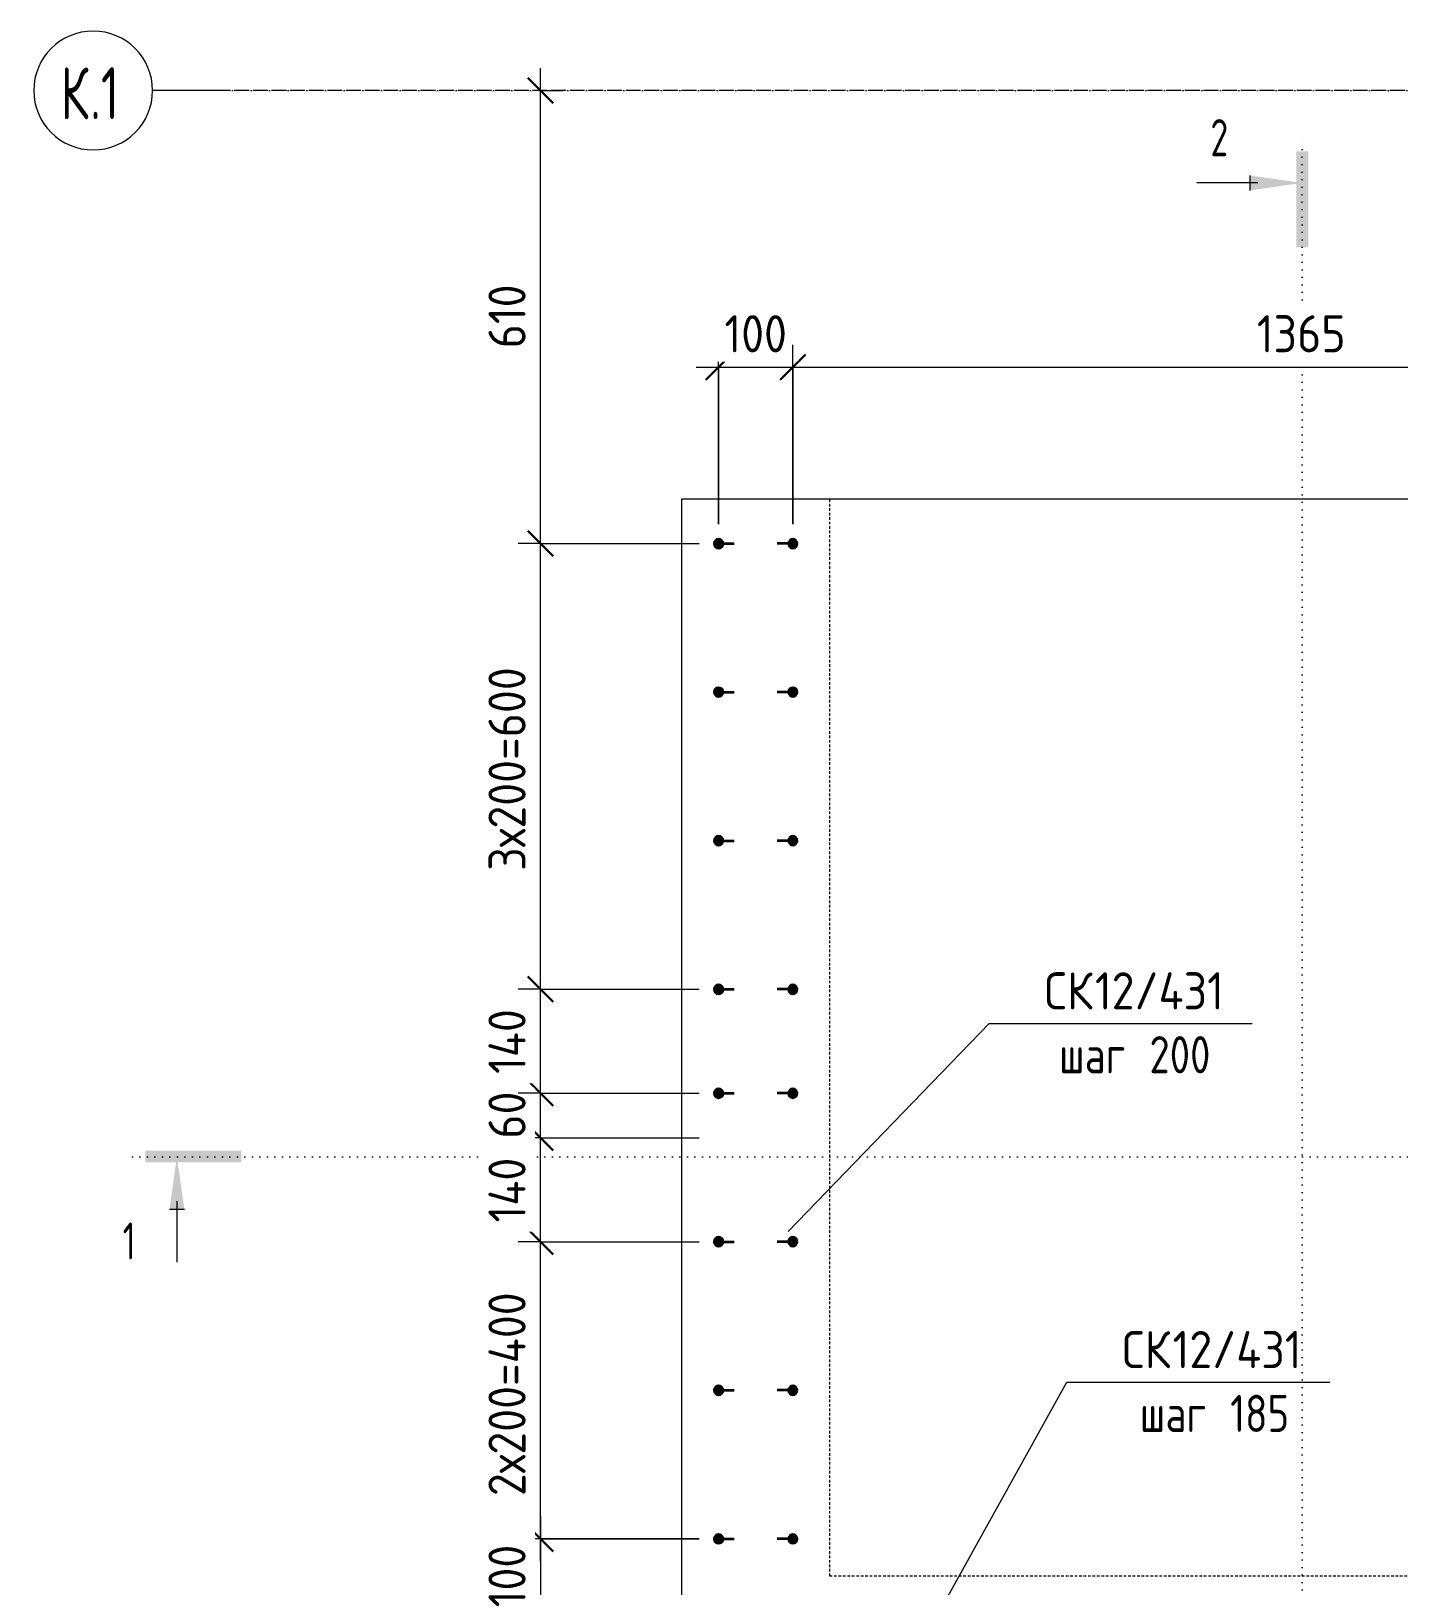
# Model space of a CAD drawing. Header units: millimetres. Extents: x 40349 to 61836, y -34600 to -479.
# Drawn here: x 56397 to 58239, y -33078 to -30985 of the extents above; entities that cross this region are included whole.
import ezdxf

# ---------------------------------------------------------------- set-up
doc = ezdxf.new("R2010")
doc.units = ezdxf.units.MM
for name, pattern in [('01 Штриховая _4 мм_', [6, 3.5, -2.5]), ('02 Штрихпунктирная _20 мм_', [25, 20, -2.5, 0, -2.5]), ('04 Пунктир 10мм', [10, 0, -10])]:
    doc.linetypes.add(name, pattern=pattern)
for name, color, linetype, lineweight in [('AA_Dim', 7, 'Continuous', 9), ('AA_Dim-20', 7, 'Continuous', 9), ('AA_Linii', 7, 'Continuous', 9), ('AA_Razrez', 7, 'Continuous', 9), ('AA_Vinoska', 7, 'Continuous', 9), ('AF_Stena_Опалубка', 253, 'Continuous', 20), ('KR_Armatura', 7, 'Continuous', 20), ('KR_Armatura_Tonkie', 7, 'Continuous', 20), ('KR_Fundament', 7, 'Continuous', 20), ('Оси', 7, 'Continuous', 9)]:
    doc.layers.add(name, color=color, linetype=linetype, lineweight=lineweight)
doc.styles.add('ISOCPEUR', font='isocpeur.TTF', dxfattribs={"width": 0.9, "height": 50})
doc.styles.add('ISOCPEUR_1', font='isocpeur.TTF', dxfattribs={"width": 0.8, "height": 50})
doc.styles.add('ISOCPEUR_2', font='isocpeur.TTF', dxfattribs={"width": 0.7, "height": 70})
doc.styles.add('ISOCPEUR_4', font='isocpeur.TTF', dxfattribs={"width": 0.7, "height": 50})
doc.dimstyles.new('01_Точн_3_знака__непрозр__1', dxfattribs={"dimscale": 304.8, "dimtxt": 50.137748, "dimasz": 0.111549, "dimexe": 0.098425, "dimexo": 0.065617, "dimgap": 0.016404, "dimtad": 1, "dimdec": 3, "dimrnd": 0.001, "dimdsep": 46, "dimtxsty": 'ISOCPEUR', "dimblk1": 'OBLIQUE', "dimblk2": 'OBLIQUE', "dimsah": 1, "dimcen": 0.09, "dimdle": 0.098425, "dimazin": 0, "dimtfac": 1, "dimtdec": 4, "dimtix": 1, "dimtmove": 0, "dimatfit": 3, "dimfxl": 1, "dimtvp": 1, "dimtfill": 1, "dimtolj": 1, "dimtzin": 0, "dimlwd": 18, "dimlwe": 18, "dimarcsym": 2})

# ---------------------------------------------------------------- blocks, each defined once
blk = doc.blocks.new('351_Ряд стержней П переменный шаг _НесАрм_РабПлоск_ - Тип 1-3822622-ФП_Вып')
at = {"layer": 'KR_Armatura_Tonkie', "lineweight": 35}
for points in [[(-6, 664), (-4.4, 664.2), (-3, 664.8), (-1.8, 665.8), (-0.8, 667), (-0.2, 668.4), (0, 670), (-0.5, 672.3), (-0.8, 673), (-1.8, 674.2), (-3, 675.2), (-4.4, 675.8), (-6, 676), (-7.6, 675.8), (-9, 675.2), (-10.2, 674.2), (-11.5, 672.3), (-11.8, 671.6), (-12, 670), (-11.8, 668.4), (-11.2, 667), (-10.2, 665.8), (-9, 664.8), (-7.2, 664.2)], [(94, 664), (95.6, 664.2), (97, 664.8), (98.2, 665.8), (99.2, 667), (99.8, 668.4), (100, 670), (99.5, 672.3), (99.2, 673), (98.2, 674.2), (97, 675.2), (95.6, 675.8), (94, 676), (92.4, 675.8), (91, 675.2), (89.8, 674.2), (88.5, 672.3), (88.2, 671.6), (88, 670), (88.2, 668.4), (88.8, 667), (89.8, 665.8), (91, 664.8), (92.4, 664.2)], [(-6, 464), (-4.4, 464.2), (-3, 464.8), (-1.8, 465.8), (-0.8, 467), (-0.2, 468.4), (0, 470), (-0.2, 471.6), (-0.8, 473), (-1.8, 474.2), (-3, 475.2), (-4.4, 475.8), (-6, 476), (-7.6, 475.8), (-9, 475.2), (-10.2, 474.2), (-11.2, 473), (-11.8, 471.6), (-12, 470), (-11.8, 468.4), (-11.2, 467), (-10.2, 465.8), (-9, 464.8), (-7.2, 464.2)], [(94, 464), (95.6, 464.2), (97, 464.8), (98.2, 465.8), (99.2, 467), (99.8, 468.4), (100, 470), (99.8, 471.6), (99.2, 473), (98.2, 474.2), (97, 475.2), (95.6, 475.8), (94, 476), (92.4, 475.8), (91, 475.2), (89.8, 474.2), (88.8, 473), (88.2, 471.6), (88, 470), (88.4, 467.9), (88.8, 467), (89.8, 465.8), (91, 464.8), (92.4, 464.2)], [(-6, 264), (-4.4, 264.2), (-3, 264.8), (-1.8, 265.8), (-0.8, 267), (-0.2, 268.4), (0, 270), (-0.2, 271.6), (-0.8, 273), (-1.8, 274.2), (-3, 275.2), (-4.4, 275.8), (-6, 276), (-7.6, 275.8), (-9, 275.2), (-10.2, 274.2), (-11.2, 273), (-11.8, 271.6), (-12, 270), (-11.8, 268.4), (-11.2, 267), (-10.2, 265.8), (-9, 264.8), (-7.2, 264.2)], [(94, 264), (95.6, 264.2), (97, 264.8), (98.2, 265.8), (99.2, 267), (99.8, 268.4), (100, 270), (99.8, 271.6), (99.2, 273), (98.2, 274.2), (97, 275.2), (95.6, 275.8), (94, 276), (92.4, 275.8), (91, 275.2), (89.8, 274.2), (88.8, 273), (88.2, 271.6), (88, 270), (88.2, 268.4), (88.8, 267), (89.8, 265.8), (91, 264.8), (92.4, 264.2)], [(-6, 64), (-4.4, 64.2), (-3, 64.8), (-1.8, 65.8), (-0.8, 67), (-0.2, 68.4), (0, 70), (-0.2, 71.6), (-0.8, 73), (-1.8, 74.2), (-3, 75.2), (-4.4, 75.8), (-6, 76), (-7.6, 75.8), (-9, 75.2), (-10.2, 74.2), (-11.3, 72.8), (-11.8, 71.6), (-12, 70), (-11.8, 68.4), (-11.2, 67), (-10.2, 65.8), (-9, 64.8), (-7.2, 64.2)], [(94, 64), (95.6, 64.2), (97, 64.8), (98.2, 65.8), (99.2, 67), (99.8, 68.4), (100, 70), (99.8, 71.6), (99.2, 73), (98.2, 74.2), (97, 75.2), (95.6, 75.8), (94, 76), (92.4, 75.8), (91, 75.2), (89.8, 74.2), (88.7, 72.8), (88.2, 71.6), (88, 70), (88.2, 68.4), (88.8, 67), (89.8, 65.8), (91, 64.8), (92.4, 64.2)], [(-6, -76), (-4.4, -75.8), (-3, -75.2), (-1.8, -74.2), (-0.8, -73), (-0.2, -71.6), (0, -70), (-0.2, -68.4), (-0.8, -67), (-1.8, -65.8), (-3, -64.8), (-4.4, -64.2), (-6, -64), (-7.6, -64.2), (-9, -64.8), (-10.2, -65.8), (-11.2, -67), (-11.8, -68.4), (-12, -70), (-11.8, -71.6), (-11.2, -73), (-10.2, -74.2), (-9, -75.2), (-7.2, -75.8)], [(94, -76), (95.6, -75.8), (97, -75.2), (98.2, -74.2), (99.2, -73), (99.8, -71.6), (100, -70), (99.8, -68.4), (99.2, -67), (98.2, -65.8), (97, -64.8), (95.6, -64.2), (94, -64), (92.4, -64.2), (91, -64.8), (89.8, -65.8), (88.8, -67), (88.2, -68.4), (88, -70), (88.2, -71.6), (88.8, -73), (89.8, -74.2), (91, -75.2), (92.4, -75.8)], [(-6, -276), (-4.4, -275.8), (-3, -275.2), (-1.8, -274.2), (-0.8, -273), (-0.2, -271.6), (0, -270), (-0.5, -267.8), (-0.8, -267), (-1.8, -265.8), (-3, -264.8), (-4.4, -264.2), (-6, -264), (-7.6, -264.2), (-9, -264.8), (-10.2, -265.8), (-11.2, -267), (-11.8, -268.4), (-12, -270), (-11.8, -271.6), (-11.2, -273), (-10.2, -274.2), (-9, -275.2), (-7.2, -275.8)], [(94, -276), (95.6, -275.8), (97, -275.2), (98.2, -274.2), (99.2, -273), (99.8, -271.6), (100, -270), (99.5, -267.8), (99.2, -267), (98.2, -265.8), (97, -264.8), (95.6, -264.2), (94, -264), (92.4, -264.2), (91, -264.8), (89.8, -265.8), (88.5, -267.8), (88.2, -268.4), (88, -270), (88.2, -271.6), (88.8, -273), (89.8, -274.2), (91, -275.2), (92.4, -275.8)], [(-6, -476), (-4.4, -475.8), (-3, -475.2), (-1.8, -474.2), (-0.8, -473), (-0.2, -471.6), (0, -470), (-0.2, -468.4), (-0.8, -467), (-1.8, -465.8), (-3, -464.8), (-4.4, -464.2), (-6, -464), (-7.6, -464.2), (-9, -464.8), (-10.2, -465.8), (-11.2, -467), (-11.8, -468.4), (-12, -470), (-11.6, -472.1), (-11.2, -473), (-10.2, -474.2), (-9, -475.2), (-7.6, -475.8)], [(94, -476), (95.6, -475.8), (97, -475.2), (98.2, -474.2), (99.2, -473), (99.8, -471.6), (100, -470), (99.8, -468.4), (99.2, -467), (98.2, -465.8), (97, -464.8), (95.6, -464.2), (94, -464), (92.4, -464.2), (91, -464.8), (89.8, -465.8), (88.8, -467), (88.2, -468.4), (88, -470), (88.4, -472.1), (88.8, -473), (89.8, -474.2), (91, -475.2), (92.4, -475.8)], [(-6, -676), (-4.4, -675.8), (-3, -675.2), (-1.8, -674.2), (-0.8, -673), (-0.2, -671.6), (0, -670), (-0.2, -668.4), (-0.8, -667), (-1.8, -665.8), (-3, -664.8), (-4.4, -664.2), (-6, -664), (-7.6, -664.2), (-9, -664.8), (-10.2, -665.8), (-11.2, -667), (-11.8, -668.4), (-12, -670), (-11.8, -671.6), (-11.2, -673), (-10.2, -674.2), (-9, -675.2), (-7.2, -675.8)], [(94, -676), (95.6, -675.8), (97, -675.2), (98.2, -674.2), (99.2, -673), (99.8, -671.6), (100, -670), (99.8, -668.4), (99.2, -667), (98.2, -665.8), (97, -664.8), (95.6, -664.2), (94, -664), (92.4, -664.2), (91, -664.8), (89.8, -665.8), (88.8, -667), (88.2, -668.4), (88, -670), (88.2, -671.6), (88.8, -673), (89.8, -674.2), (91, -675.2), (92.4, -675.8)]]:
    blk.add_hatch(color=256, dxfattribs=at).paths.add_polyline_path(points)
at = {"layer": 'KR_Armatura'}
for centre in [(-6, 670), (94, 670), (-6, 470), (94, 470), (-6, 270), (94, 270), (-6, 70), (94, 70), (-6, -70), (94, -70), (-6, -270), (94, -270), (-6, -470), (94, -470), (-6, -670), (94, -670)]:
    blk.add_circle(centre, 6, dxfattribs=at)
at = {"layer": 'KR_Armatura_Tonkie', "lineweight": 35}
for p, q in [((0, 670), (15, 670)), ((88, 670), (73, 670)), ((0, 470), (15, 470)), ((88, 470), (73, 470)), ((0, 270), (15, 270)), ((88, 270), (73, 270)), ((0, 70), (15, 70)), ((88, 70), (73, 70)), ((0, -70), (15, -70)), ((88, -70), (73, -70)), ((0, -270), (15, -270)), ((88, -270), (73, -270)), ((0, -470), (15, -470)), ((88, -470), (73, -470)), ((0, -670), (15, -670)), ((88, -670), (73, -670))]:
    blk.add_line(p, q, dxfattribs=at)
for centre, start, end in [((-6, 670), 360, 180), ((-6, 670), 180, 0), ((94, 670), 0, 180), ((94, 670), 180, 360), ((-6, 470), 360, 180), ((-6, 470), 180, 360), ((94, 470), 0, 180), ((94, 470), 180, 360), ((-6, 270), 360, 180), ((94, 270), 0, 180), ((-6, 270), 180, 360), ((94, 270), 180, 360), ((-6, 70), 360, 180), ((-6, 70), 180, 360), ((94, 70), 0, 180), ((94, 70), 180, 360), ((-6, -70), 360, 180), ((-6, -70), 180, 360), ((94, -70), 0, 180), ((94, -70), 180, 360), ((-6, -270), 360, 180), ((-6, -270), 180, 360), ((94, -270), 0, 180), ((94, -270), 180, 0), ((-6, -470), 360, 180), ((-6, -470), 180, 360), ((94, -470), 0, 180), ((94, -470), 180, 360), ((-6, -670), 360, 180), ((94, -670), 0, 180), ((-6, -670), 180, 360), ((94, -670), 180, 360)]:
    blk.add_arc(centre, 6, start, end, dxfattribs=at)
blk = doc.blocks.new('Разрез - Номер узла_ спереди-394134-ФП_Вып')
at = {"layer": 'AA_Razrez'}
for points in [[(7.33, 0.4), (7.33, -0.39), (0.87, -0.39), (0.87, 0.4)], [(3.5, -3.53), (2.5, -3.53), (3, 0)]]:
    blk.add_hatch(color=256, dxfattribs=at).paths.add_polyline_path(points)
for p, q in [((3, -3), (3, -7.1)), ((2.5, -3.53), (3.5, -3.53))]:
    blk.add_line(p, q, dxfattribs=at)
blk = doc.blocks.new('DIMBLOCK82-ФП_Вып')
at = {"layer": 'AA_Dim-20', "lineweight": 30}
for p, q in [((57083.4, -32475), (57066.4, -32458)), ((57083.4, -32475), (57100.4, -32492)), ((57083.4, -32615), (57066.4, -32598)), ((57083.4, -32615), (57100.4, -32632)), ((57083.4, -33015), (57066.4, -32998)), ((57083.4, -33015), (57100.4, -33032))]:
    blk.add_line(p, q, dxfattribs=at)
at = {"layer": 'AA_Dim-20', "lineweight": 18}
for p, q in [((57083.4, -32475), (57053.4, -32475)), ((57083.4, -32475), (57297, -32475)), ((57083.4, -32615), (57053.4, -32615)), ((57083.4, -33045), (57083.4, -32615)), ((57083.4, -32615), (57297, -32615)), ((57083.4, -33015), (57053.4, -33015)), ((57083.4, -33015), (57297, -33015))]:
    blk.add_line(p, q, dxfattribs=at)
at = {"layer": 'AA_Dim-20', "color": 0, "lineweight": 18, "insert": (57013.2, -32957.4), "char_height": 50, "width": 341.693, "attachment_point": 1, "rotation": 90, "line_spacing_factor": 1.135194, "style": 'ISOCPEUR', "bg_fill": 3, "box_fill_scale": 1.25, "bg_fill_color": 256, "bg_fill_true_color": 13158600, "bg_fill_transparency": 0}
blk.add_mtext('2х200=400', dxfattribs=at)
blk = doc.blocks.new('_None')
blk = doc.blocks.new('DIMBLOCK83-ФП_Вып')
at = {"layer": 'AA_Dim-20', "lineweight": 30}
for p, q in [((57083.4, -32415), (57066.4, -32398)), ((57083.4, -32415), (57100.4, -32432)), ((57083.4, -32475), (57066.4, -32458)), ((57083.4, -32475), (57100.4, -32492)), ((57083.4, -32615), (57066.4, -32598)), ((57083.4, -32615), (57100.4, -32632))]:
    blk.add_line(p, q, dxfattribs=at)
at = {"layer": 'AA_Dim-20', "lineweight": 18}
for p, q in [((57083.4, -32415), (57053.4, -32415)), ((57083.4, -32415), (57297, -32415)), ((57083.4, -32475), (57053.4, -32475)), ((57083.4, -32615), (57083.4, -32475)), ((57083.4, -32475), (57297, -32475)), ((57083.4, -32615), (57053.4, -32615)), ((57083.4, -32615), (57297, -32615))]:
    blk.add_line(p, q, dxfattribs=at)
at = {"layer": 'AA_Dim-20', "color": 0, "lineweight": 18, "insert": (57013.2, -32589), "char_height": 50, "width": 105.573, "attachment_point": 1, "rotation": 90, "line_spacing_factor": 1.135194, "style": 'ISOCPEUR', "bg_fill": 3, "box_fill_scale": 1.25, "bg_fill_color": 256, "bg_fill_true_color": 13158600, "bg_fill_transparency": 0}
blk.add_mtext('140', dxfattribs=at)
blk = doc.blocks.new('DIMBLOCK84-ФП_Вып')
at = {"layer": 'AA_Dim-20', "lineweight": 30}
for p, q in [((57083.4, -32275), (57066.4, -32258)), ((57083.4, -32275), (57100.4, -32292)), ((57083.4, -32415), (57066.4, -32398)), ((57083.4, -32415), (57100.4, -32432)), ((57083.4, -32475), (57066.4, -32458)), ((57083.4, -32475), (57100.4, -32492))]:
    blk.add_line(p, q, dxfattribs=at)
at = {"layer": 'AA_Dim-20', "lineweight": 18}
for p, q in [((57083.4, -32275), (57053.4, -32275)), ((57083.4, -32275), (57297, -32275)), ((57083.4, -32415), (57053.4, -32415)), ((57083.4, -32475), (57083.4, -32415)), ((57083.4, -32415), (57297, -32415)), ((57083.4, -32475), (57053.4, -32475)), ((57083.4, -32475), (57297, -32475))]:
    blk.add_line(p, q, dxfattribs=at)
at = {"layer": 'AA_Dim-20', "color": 0, "lineweight": 18, "insert": (57013.2, -32476.2), "char_height": 50, "width": 74.923, "attachment_point": 1, "rotation": 90, "line_spacing_factor": 1.135194, "style": 'ISOCPEUR', "bg_fill": 3, "box_fill_scale": 1.25, "bg_fill_color": 256, "bg_fill_true_color": 13158600, "bg_fill_transparency": 0}
blk.add_mtext('60', dxfattribs=at)
blk = doc.blocks.new('DIMBLOCK85-ФП_Вып')
at = {"layer": 'AA_Dim-20', "lineweight": 30}
for p, q in [((57083.4, -32275), (57066.4, -32258)), ((57083.4, -32275), (57100.4, -32292)), ((57083.4, -32415), (57066.4, -32398)), ((57083.4, -32415), (57100.4, -32432))]:
    blk.add_line(p, q, dxfattribs=at)
at = {"layer": 'AA_Dim-20', "lineweight": 18}
for p, q in [((57083.4, -32275), (57053.4, -32275)), ((57083.4, -32415), (57083.4, -32275)), ((57083.4, -32275), (57297, -32275)), ((57083.4, -32415), (57053.4, -32415)), ((57083.4, -32415), (57297, -32415))]:
    blk.add_line(p, q, dxfattribs=at)
at = {"layer": 'AA_Dim-20', "color": 0, "lineweight": 18, "insert": (57013.2, -32389), "char_height": 50, "width": 105.573, "attachment_point": 1, "rotation": 90, "line_spacing_factor": 1.135194, "style": 'ISOCPEUR', "bg_fill": 3, "box_fill_scale": 1.25, "bg_fill_color": 256, "bg_fill_true_color": 13158600, "bg_fill_transparency": 0}
blk.add_mtext('140', dxfattribs=at)
blk = doc.blocks.new('DIMBLOCK86-ФП_Вып')
at = {"layer": 'AA_Dim-20', "lineweight": 30}
for p, q in [((57083.4, -31065), (57066.4, -31048)), ((57083.4, -31065), (57100.4, -31082)), ((57083.4, -31675), (57066.4, -31658)), ((57083.4, -31675), (57100.4, -31692)), ((57083.4, -32275), (57066.4, -32258)), ((57083.4, -32275), (57100.4, -32292))]:
    blk.add_line(p, q, dxfattribs=at)
at = {"layer": 'AA_Dim-20', "lineweight": 18}
for p, q in [((57083.4, -31065), (57079.3, -31065)), ((57083.4, -31065), (57113.4, -31065)), ((57083.4, -31675), (57053.4, -31675)), ((57083.4, -32275), (57083.4, -31675)), ((57083.4, -31675), (57297, -31675)), ((57083.4, -32275), (57053.4, -32275)), ((57083.4, -32275), (57297, -32275))]:
    blk.add_line(p, q, dxfattribs=at)
at = {"layer": 'AA_Dim-20', "color": 0, "lineweight": 18, "insert": (57013.2, -32115.5), "char_height": 50, "width": 337.153, "attachment_point": 1, "rotation": 90, "line_spacing_factor": 1.135194, "style": 'ISOCPEUR', "bg_fill": 3, "box_fill_scale": 1.25, "bg_fill_color": 256, "bg_fill_true_color": 13158600, "bg_fill_transparency": 0}
blk.add_mtext('3х200=600', dxfattribs=at)
blk = doc.blocks.new('DIMBLOCK87-ФП_Вып')
at = {"layer": 'AA_Dim-20', "lineweight": 18}
for p, q in [((57083.4, -31675), (57083.4, -31035)), ((57083.4, -31065), (57079.3, -31065)), ((57083.4, -31065), (57113.4, -31065)), ((57083.4, -31675), (57053.4, -31675)), ((57083.4, -31675), (57297, -31675))]:
    blk.add_line(p, q, dxfattribs=at)
at = {"layer": 'AA_Dim-20', "lineweight": 30}
for p, q in [((57083.4, -31065), (57066.4, -31048)), ((57083.4, -31065), (57100.4, -31082)), ((57083.4, -31675), (57066.4, -31658)), ((57083.4, -31675), (57100.4, -31692))]:
    blk.add_line(p, q, dxfattribs=at)
at = {"layer": 'AA_Dim-20', "color": 0, "lineweight": 18, "insert": (57013.2, -31412.1), "char_height": 50, "width": 101.032, "attachment_point": 1, "rotation": 90, "line_spacing_factor": 1.135194, "style": 'ISOCPEUR', "bg_fill": 3, "box_fill_scale": 1.25, "bg_fill_color": 256, "bg_fill_true_color": 13158600, "bg_fill_transparency": 0}
blk.add_mtext('610', dxfattribs=at)
blk = doc.blocks.new('Ось сетки - d_4мм-2765513-ФП_Вып')
at = {"layer": 'Оси'}
for start, end in [(360, 180), (360, 180), (180, 360), (180, 360)]:
    blk.add_arc((0, 0), 4, start, end, dxfattribs=at)
blk = doc.blocks.new('DIMBLOCK95-ФП_Вып')
at = {"layer": 'AA_Dim-20', "lineweight": 18}
for p, q in [((57323, -31649), (57323, -31407.6)), ((57423, -31649), (57423, -31407.6)), ((57293, -31437.6), (57423, -31437.6)), ((57323, -31437.6), (57323, -31649)), ((57423, -31437.6), (57423, -31649))]:
    blk.add_line(p, q, dxfattribs=at)
at = {"layer": 'AA_Dim-20', "lineweight": 30}
for p, q in [((57323, -31437.6), (57340, -31420.6)), ((57423, -31437.6), (57440, -31420.6)), ((57323, -31437.6), (57306, -31454.6)), ((57423, -31437.6), (57406, -31454.6))]:
    blk.add_line(p, q, dxfattribs=at)
at = {"layer": 'AA_Dim-20', "color": 0, "lineweight": 18, "insert": (57330.9, -31367.5), "char_height": 50, "width": 101.032, "attachment_point": 1, "line_spacing_factor": 1.135194, "style": 'ISOCPEUR', "bg_fill": 3, "box_fill_scale": 1.25, "bg_fill_color": 256, "bg_fill_true_color": 13158600, "bg_fill_transparency": 0}
blk.add_mtext('100', dxfattribs=at)
blk = doc.blocks.new('_Oblique')
at = {"color": 0, "linetype": 'ByBlock', "lineweight": -2}
blk.add_line((-0.5, -0.5), (0.5, 0.5), dxfattribs=at)
blk = doc.blocks.new('DIMBLOCK96-ФП_Вып')
at = {"layer": 'AA_Dim-20', "lineweight": 18}
for p, q in [((57423, -31649), (57423, -31407.6)), ((58788, -31649), (58788, -31407.6)), ((57423, -31437.6), (58788, -31437.6)), ((57423, -31437.6), (57423, -31649)), ((58788, -31437.6), (58788, -31649))]:
    blk.add_line(p, q, dxfattribs=at)
at = {"layer": 'AA_Dim-20', "lineweight": 30}
for p, q in [((57423, -31437.6), (57440, -31420.6)), ((58788, -31437.6), (58805, -31420.6)), ((57423, -31437.6), (57406, -31454.6)), ((58788, -31437.6), (58771, -31454.6))]:
    blk.add_line(p, q, dxfattribs=at)
at = {"layer": 'AA_Dim-20', "color": 0, "lineweight": 18, "insert": (58047.8, -31367.5), "char_height": 50, "width": 138.494, "attachment_point": 1, "line_spacing_factor": 1.135194, "style": 'ISOCPEUR', "bg_fill": 3, "box_fill_scale": 1.25, "bg_fill_color": 256, "bg_fill_true_color": 13158600, "bg_fill_transparency": 0}
blk.add_mtext('1365', dxfattribs=at)
blk = doc.blocks.new('DIMBLOCK101-ФП_Вып')
at = {"layer": 'AA_Dim-20', "lineweight": 18}
for p, q in [((57083.4, -32985), (57083.4, -33115)), ((57297, -33015), (57053.4, -33015)), ((57083.4, -33015), (57297, -33015)), ((57297, -33115), (57053.4, -33115)), ((57083.4, -33115), (57297, -33115))]:
    blk.add_line(p, q, dxfattribs=at)
at = {"layer": 'AA_Dim-20', "lineweight": 30}
for p, q in [((57083.4, -33015), (57066.4, -32998)), ((57083.4, -33015), (57100.4, -33032)), ((57083.4, -33115), (57066.4, -33098)), ((57083.4, -33115), (57100.4, -33132))]:
    blk.add_line(p, q, dxfattribs=at)
at = {"layer": 'AA_Dim-20', "color": 0, "lineweight": 18, "insert": (57013.2, -33107.1), "char_height": 50, "width": 101.032, "attachment_point": 1, "rotation": 90, "line_spacing_factor": 1.135194, "style": 'ISOCPEUR', "bg_fill": 3, "box_fill_scale": 1.25, "bg_fill_color": 256, "bg_fill_true_color": 13158600, "bg_fill_transparency": 0}
blk.add_mtext('100', dxfattribs=at)
blk = doc.blocks.new('042_М_Арматуры - Диам длина поз _ Комментарий-2260297-ФП_Вып')
at = {"layer": 'AA_Vinoska'}
blk.add_line((-8, 0), (8, 0), dxfattribs=at)

msp = doc.modelspace()

# ---------------------------------------------------------------- linework, layer by layer
at = {"layer": 'AA_Linii', "lineweight": 20}
for p, q in [((57323.0452, -31669), (57323.0452, -31681)), ((57423.0452, -31669), (57423.0452, -31681))]:
    msp.add_line(p, q, dxfattribs=at)
at = {"layer": 'AA_Razrez', "linetype": '04 Пунктир 10мм'}
for p, q in [((58108.9362, -33972.618), (58108.9362, -31129.4277)), ((56533.6956, -32500.466), (61297.6404, -32500.466))]:
    msp.add_line(p, q, dxfattribs=at)
at = {"layer": 'AA_Vinoska'}
for p, q in [((57416.7942, -32601.0999), (57687.4998, -32321.1657)), ((57687.4998, -32321.1657), (57721.338, -32321.1657)), ((57622.8996, -33108.6728), (57792.0906, -32804.129)), ((57792.0906, -32804.129), (57825.9288, -32804.129))]:
    msp.add_line(p, q, dxfattribs=at)
at = {"layer": 'AF_Stena_Опалубка', "linetype": '01 Штриховая _4 мм_'}
for p, q in [((57473.0452, -31615), (57273.0452, -31615)), ((57273.0452, -31615), (57273.0452, -33265)), ((57473.0452, -33065), (57473.0452, -31615)), ((60638.0452, -33065), (57473.0452, -33065))]:
    msp.add_line(p, q, dxfattribs=at)
at = {"layer": 'KR_Fundament'}
for p, q in [((60838.0452, -31615), (57273.0452, -31615)), ((57273.0452, -31615), (57273.0452, -33265))]:
    msp.add_line(p, q, dxfattribs=at)
at = {"layer": 'Оси'}
msp.add_line((56660.9339, -31065), (56560.9339, -31065), dxfattribs=at)

# ---------------------------------------------------------------- block references
at = {"layer": 'AA_Razrez', "xscale": 19.99999999999999, "yscale": 19.99999999999999, "zscale": 19.99999999999999, "rotation": 269.9999999999998}
msp.add_blockref('Разрез - Номер узла_ спереди-394134-ФП_Вып', (58108.9362, -31129.4277), dxfattribs=at)
at = {"layer": 'AA_Razrez', "xscale": 19.99999999999999, "yscale": 19.99999999999999, "zscale": 19.99999999999999}
msp.add_blockref('Разрез - Номер узла_ спереди-394134-ФП_Вып', (56533.6956, -32500.466), dxfattribs=at)
at = {"layer": 'AA_Vinoska', "xscale": 19.99999999999999, "yscale": 19.99999999999999, "zscale": 19.99999999999999}
for p in [(57881.338, -32321.1657), (57985.9288, -32804.129)]:
    msp.add_blockref('042_М_Арматуры - Диам длина поз _ Комментарий-2260297-ФП_Вып', p, dxfattribs=at)
at = {"layer": 'KR_Armatura_Tonkie', "lineweight": 35}
msp.add_blockref('351_Ряд стержней П переменный шаг _НесАрм_РабПлоск_ - Тип 1-3822622-ФП_Вып', (57329.0452, -32345), dxfattribs=at)
at = {"layer": 'Оси', "xscale": 19.99999999999999, "yscale": 19.99999999999999, "zscale": 19.99999999999999, "rotation": 89.9999999999998}
msp.add_blockref('Ось сетки - d_4мм-2765513-ФП_Вып', (56480.9339, -31065), dxfattribs=at)

# ---------------------------------------------------------------- texts
at = {"layer": 'AA_Razrez', "char_height": 50, "attachment_point": 1, "style": 'ISOCPEUR_4'}
for s, insert, width in [('\\fISOCPEUR|b0|i0|c204|p34|;\\W.7;2', (57985.3188, -31103.5355), 30.303787), ('\\fISOCPEUR|b0|i0|c204|p34|;\\W.7;1', (56520.6871, -32588.9397), 21.324887)]:
    msp.add_mtext(s, dxfattribs=dict(at, insert=insert, width=width))
at = {"layer": 'AA_Vinoska', "char_height": 50, "attachment_point": 1}
for s, insert, width, style in [('СК', (57761.9208, -32252.1607), 82.253137, 'ISOCPEUR'), ('12/431', (57829.7864, -32252.1607), 215.012587, 'ISOCPEUR'), (' 200', (57877.6791, -32338.1418), 133.4008, 'ISOCPEUR_1'), ('шаг', (57781.3708, -32338.1418), 116.7257, 'ISOCPEUR_1'), ('СК', (57866.5116, -32735.1241), 82.253137, 'ISOCPEUR'), ('12/431', (57934.3772, -32735.1241), 215.012587, 'ISOCPEUR'), (' 185', (57986.5099, -32821.1051), 123.1392, 'ISOCPEUR_1'), ('шаг', (57890.2016, -32821.1051), 116.7257, 'ISOCPEUR_1')]:
    msp.add_mtext(s, dxfattribs=dict(at, insert=insert, width=width, style=style))
at = {"layer": 'Оси', "char_height": 70, "width": 48.261587, "attachment_point": 1, "style": 'ISOCPEUR_2'}
for s, insert in [('\\fISOCPEUR|b0|i0|c204|p34|;\\W.7;К', (56437.0885, -31033.5695)), ('.1', (56476.9083, -31033.5695))]:
    msp.add_mtext(s, dxfattribs=dict(at, insert=insert))

# ---------------------------------------------------------------- next in the draw order: dimensions: what is measured, and where the dimension line sits
at = {"layer": 'AA_Dim', "lineweight": 18}
dim = msp.add_linear_dim(base=(57083.3814, -32615), p1=(57317.0452, -33015), p2=(57317.0452, -32615), angle=90, text='2х200=400', dimstyle='01_Точн_3_знака__непрозр__1', override={"dimpost": '<>', "dimblk1": 'None', "dimblk2": 'None', "dimsah": 1, "dimfxl": 400}, dxfattribs=at)
dim.commit()
dim.dimension.update_dxf_attribs({"geometry": 'DIMBLOCK82-ФП_Вып', "text_midpoint": (57053.3814, -32815)})

# ---------------------------------------------------------------- next in the draw order: dimensions: what is measured, and where the dimension line sits
dim = msp.add_linear_dim(base=(57083.3814, -32475), p1=(57317.0452, -32615), p2=(57317.0452, -32475), angle=90, text='140', dimstyle='01_Точн_3_знака__непрозр__1', override={"dimpost": '<>', "dimblk1": 'None', "dimblk2": 'None', "dimsah": 1, "dimfxl": 140}, dxfattribs=at)
dim.commit()
dim.dimension.update_dxf_attribs({"geometry": 'DIMBLOCK83-ФП_Вып', "text_midpoint": (57053.3814, -32545)})
dim = msp.add_linear_dim(base=(57083.3814, -33115), p1=(57317.0452, -33015), p2=(57317.0452, -33115), angle=90, dimstyle='01_Точн_3_знака__непрозр__1', override={"dimpost": '<>', "dimfxl": 100}, dxfattribs=at)
dim.commit()
dim.dimension.update_dxf_attribs({"geometry": 'DIMBLOCK101-ФП_Вып', "text_midpoint": (57053.3814, -33065)})

# ---------------------------------------------------------------- next in the draw order: dimensions: what is measured, and where the dimension line sits
dim = msp.add_linear_dim(base=(57083.3814, -32415), p1=(57317.0452, -32475), p2=(57317.0452, -32415), angle=90, text='60', dimstyle='01_Точн_3_знака__непрозр__1', override={"dimpost": '<>', "dimblk1": 'None', "dimblk2": 'None', "dimsah": 1, "dimfxl": 60}, dxfattribs=at)
dim.commit()
dim.dimension.update_dxf_attribs({"geometry": 'DIMBLOCK84-ФП_Вып', "text_midpoint": (57053.3814, -32445)})

# ---------------------------------------------------------------- next in the draw order: dimensions: what is measured, and where the dimension line sits
dim = msp.add_linear_dim(base=(57083.3814, -32275), p1=(57317.0452, -32415), p2=(57317.0452, -32275), angle=90, text='140', dimstyle='01_Точн_3_знака__непрозр__1', override={"dimpost": '<>', "dimblk1": 'None', "dimblk2": 'None', "dimsah": 1, "dimfxl": 140}, dxfattribs=at)
dim.commit()
dim.dimension.update_dxf_attribs({"geometry": 'DIMBLOCK85-ФП_Вып', "text_midpoint": (57053.3814, -32345)})

# ---------------------------------------------------------------- next in the draw order: dimensions: what is measured, and where the dimension line sits
dim = msp.add_linear_dim(base=(57083.3814, -31675), p1=(57317.0452, -32275), p2=(57317.0452, -31675), angle=90, text='3х200=600', dimstyle='01_Точн_3_знака__непрозр__1', override={"dimpost": '<>', "dimblk1": 'None', "dimblk2": 'None', "dimsah": 1, "dimfxl": 600}, dxfattribs=at)
dim.commit()
dim.dimension.update_dxf_attribs({"geometry": 'DIMBLOCK86-ФП_Вып', "text_midpoint": (57053.3814, -31975)})

# ---------------------------------------------------------------- next in the draw order: dimensions: what is measured, and where the dimension line sits
dim = msp.add_linear_dim(base=(57083.3814, -31065), p1=(57317.0452, -31675), p2=(57059.3397, -31065), angle=90, text='610', dimstyle='01_Точн_3_знака__непрозр__1', override={"dimpost": '<>', "dimblk1": 'None', "dimblk2": 'None', "dimsah": 1, "dimfxl": 662.202474}, dxfattribs=at)
dim.commit()
dim.dimension.update_dxf_attribs({"geometry": 'DIMBLOCK87-ФП_Вып', "text_midpoint": (57053.3814, -31370)})

# ---------------------------------------------------------------- next in the draw order: linework, layer by layer
at = {"layer": 'Оси', "linetype": '02 Штрихпунктирная _20 мм_'}
msp.add_line((61735.9623, -31065), (56660.9339, -31065), dxfattribs=at)

# ---------------------------------------------------------------- next in the draw order: dimensions: what is measured, and where the dimension line sits
at = {"layer": 'AA_Dim', "lineweight": 18}
dim = msp.add_linear_dim(base=(57423.0452, -31437.6371), p1=(57323.0452, -31669), p2=(57423.0452, -31669), dimstyle='01_Точн_3_знака__непрозр__1', override={"dimpost": '<>', "dimfxl": 100}, dxfattribs=at)
dim.commit()
dim.dimension.update_dxf_attribs({"geometry": 'DIMBLOCK95-ФП_Вып', "text_midpoint": (57373.0452, -31407.6371)})

# ---------------------------------------------------------------- next in the draw order: dimensions: what is measured, and where the dimension line sits
dim = msp.add_linear_dim(base=(58788.0452, -31437.6371), p1=(57423.0452, -31669), p2=(58788.0452, -31669), dimstyle='01_Точн_3_знака__непрозр__1', override={"dimpost": '<>', "dimfxl": 1365}, dxfattribs=at)
dim.commit()
dim.dimension.update_dxf_attribs({"geometry": 'DIMBLOCK96-ФП_Вып', "text_midpoint": (58105.5452, -31407.6371)})

doc.saveas('drawing.dxf')
